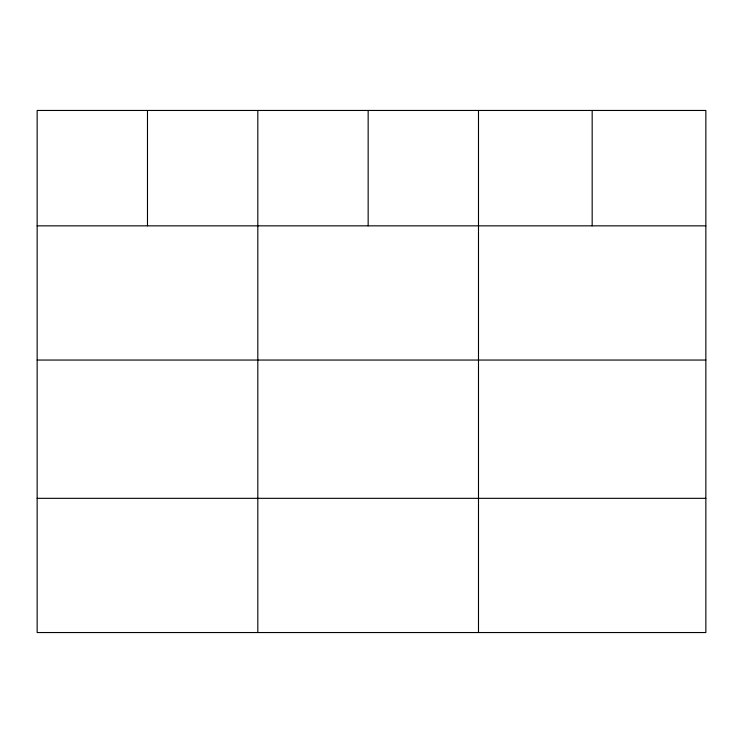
<?xml version="1.0" encoding="UTF-8"?>
<svg xmlns="http://www.w3.org/2000/svg" width="743" height="743" viewBox="0 0 743 743"><rect width="100%" height="100%" fill="white"/><g stroke="black" fill="none" stroke-linecap="round" stroke-linejoin="round"><path stroke-width="1.11" d="M705.85 360.049L705.85 110.456L37.15 110.456L37.15 632.544L705.85 632.544L705.85 360.049L37.15 360.049M37.15 225.844L705.85 225.844M37.15 498.33L705.85 498.33M592.171 110.456L592.171 225.844M478.492 110.456L478.492 632.544M368.156 110.456L368.156 225.844M257.821 110.456L257.821 632.544M147.486 110.456L147.486 225.844"/></g></svg>
